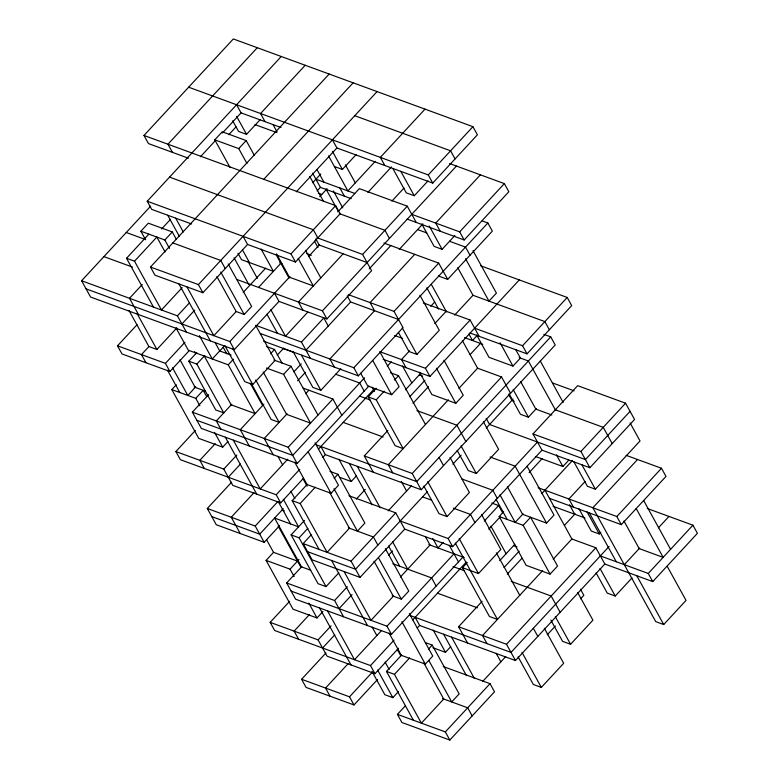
<?xml version="1.0" encoding="UTF-8"?>
<svg xmlns="http://www.w3.org/2000/svg" width="779" height="779" viewBox="0 0 779 779"><rect width="100%" height="100%" fill="white"/><g stroke="black" fill="none" stroke-linecap="round" stroke-linejoin="round"><path stroke-width="1.17" d="M188.411 158.205L148.477 143.589L143.988 135.449L233.33 38.95L472.921 126.675L477.41 134.806L432.744 183.065L336.908 147.971L332.419 139.84M257.284 47.723L167.943 144.222L172.441 152.353M191.663 224.001L151.73 209.385L147.241 201.245L281.248 56.497M316.965 237.722L362.605 254.431L371.583 270.702L326.917 318.952L278.999 301.405L234.323 349.654L90.568 297.023L81.591 280.752L150.62 206.182M230.009 167.417L214.78 139.84L222.229 131.797L246.183 140.571L254.382 155.42M200.456 156.745L215.072 140.95M222.385 133.053L241.071 112.877L280.995 127.503M228.86 134.66L236.037 126.899M145.556 239.708L140.872 231.217L148.322 223.183L172.276 231.947L176.375 239.377M153.463 307.072L126.529 258.268L148.857 234.148M305.202 65.27L260.537 113.52L265.026 121.651M232.707 120.823L238.559 131.427L246.553 134.358L260.361 119.44M161.584 228.997L170.523 219.337M126.529 258.268L134.514 261.199L156.852 237.069L165.051 251.919M214.78 139.84L238.744 148.614L246.183 140.571M140.872 231.217L164.836 239.99L172.276 231.947M143.988 135.449L335.661 205.637L340.15 213.767L295.484 262.017L247.566 244.47L202.9 292.719L154.972 275.172L150.483 267.041L329.166 74.044M142.265 284.51L129.509 298.299L138.487 314.56M263.789 179.316L353.13 82.817M189.404 350.443L169.91 371.495L121.991 353.948L117.502 345.818L136.997 324.765M182.189 287.597L161.448 309.993L134.514 261.199M150.483 267.041L198.402 284.588L377.085 91.581M148.77 346.694L141.466 354.591L145.955 362.722M81.591 280.752L177.427 315.846L189.394 302.914M296.293 191.838L336.908 147.971M129.002 310.48L148.906 346.548L156.9 349.469L176.843 327.93M181.916 323.976L194.682 310.188M312.671 182.734L320.802 173.96M317.17 190.865L320.412 187.359L351.222 198.635M334.405 166.521L342.39 169.442L356.198 154.534M117.502 345.818L165.421 363.365L184.915 342.312M319.741 196.678L327.044 188.781M243.233 292.398L265.697 268.132M188.839 361.174L196.824 364.095L223.768 412.889L215.783 409.968L188.839 361.174L196.814 352.556M228.198 263.993L251.627 306.429L244.187 314.473L236.193 311.551L213.865 335.671L186.921 286.876M258.531 287.422L280.868 263.292M375.254 161.341L347.872 190.923L328.543 155.917M147.241 201.245L290.995 253.886L335.661 205.637M425.003 109.128L380.337 157.377L384.826 165.518M227.916 441.537L222.706 447.165L198.752 438.392L171.808 389.588L176.278 384.768M196.824 364.095L204.809 355.477M337.813 211.898L359.353 188.635L407.271 206.182L416.249 222.443M224.488 345.769L212.258 358.973L199.375 335.642M86.08 288.882L229.834 341.523L289.934 276.603M308.62 256.427L319.176 245.025L367.094 262.562M367.902 192.384L391.457 166.94M195.763 386.822L187.788 395.44L172.558 367.854M171.808 389.588L195.772 398.361L203.212 390.318L206.727 396.686M176.005 327.93L188.304 350.199L228.237 364.825L233.447 359.197M368.973 385.975L297.179 463.524L201.342 428.431L192.364 412.159L208.606 394.622M343.13 253.788L298.464 302.048L302.953 310.178M391.866 201.157L404.048 187.992M188.654 87.199L428.255 174.924L472.921 126.675M303.43 478.345L280.693 502.903L276.204 494.772L180.358 459.688L175.869 451.547L195.363 430.495M392.811 168.439L406.278 192.841L414.262 195.763L428.07 180.845M307.802 312.097L285.474 336.226L270.829 309.701M270.537 353.783L274.529 349.469L282.144 363.267M362.605 254.431L407.271 206.182M231.752 404.272L216.319 420.933L220.817 429.073M277.207 355.166L283.731 348.125M224.839 345.574L244.752 381.642L252.737 384.563L275.065 360.443L255.746 325.427M236.855 279.486L322.428 310.811L456.436 166.063M255.804 325.359L301.444 342.069L323.782 317.949L328.271 326.08M369.246 268.833L390.785 245.57M215.267 443.65L199.833 460.321L204.322 468.452M266.486 368.058L283.595 374.329L291.044 366.286L317.978 415.09M305.933 350.199L350.599 301.95L398.527 319.497M399.257 249.397L422.89 223.875M263.838 404.262L240.283 429.706L249.261 445.978M293.887 371.807L301.2 363.91M480.39 174.837L435.724 223.086L440.213 231.217M297.568 380.814L305.397 372.362M414.74 254.343L370.074 302.593L374.563 310.724L329.897 358.973L334.386 367.113M175.869 451.547L223.787 469.094L236.787 455.063M228.286 477.225L240.468 464.07M287.11 413.785L264.247 438.48L273.225 454.751M305.66 393.736L308.912 390.23M421.828 224.109L434.117 246.388L442.112 249.319L454.868 235.531M411.76 214.313L459.678 231.86L504.354 183.61L508.843 191.741L464.177 239.99L407.125 219.103M279.632 525.63L264.198 542.291L216.28 524.754L207.302 508.483L231.665 482.162M292.953 351.329L312.856 387.397L320.851 390.318L340.793 368.779M348.398 294.657L394.028 311.366L438.704 263.117L447.682 279.379L492.347 231.129L487.858 222.998L482.152 220.905M260.293 333.49L353.851 367.746L487.858 222.998M192.364 412.159L288.201 447.253L332.867 399.004L341.854 415.265M263.643 341.212L358.34 375.877L403.016 327.628L394.028 311.366M254.003 492.688L231.256 517.256L240.244 533.518M287.772 459.172L260.225 488.93L233.291 440.125M364.484 377.844L292.69 455.384L196.853 420.3M430.69 306.322L434.682 302.018M387.319 366.159L391.311 361.846M276.204 494.772L299.749 469.328M318.436 449.152L373.667 389.5M409.627 350.754L401.497 359.528L405.995 367.659M434.799 323.558L446.172 311.279M368.224 396.901L376.208 399.822L403.152 448.626L395.167 445.705L368.224 396.901L376.199 388.283M207.302 508.483L255.22 526.029L277.957 501.462M398.4 332.39L408.946 351.485L416.931 354.406L439.268 330.286L419.939 295.27M322.925 457.292L325.359 454.654L421.196 489.748L555.213 345L550.714 336.859L543.869 334.357M376.208 399.822L384.183 391.204M394.554 380.006L398.546 375.702L425.48 424.497M454.654 315.096L472.999 295.28L544.872 321.6L549.361 329.731M283.264 508.716L259.709 534.16L211.791 516.613M319.108 549.419L292.174 500.624L307.325 484.256M360.658 373.209L367.678 385.936L391.642 394.71L399.091 386.666L379.762 351.66L425.461 368.301L429.95 376.432L519.291 279.934M292.174 500.624L300.158 503.546L315.32 487.177M405.45 389.812L420.611 373.443M425.461 368.301L470.127 320.042L479.114 336.314M334.201 478.325L337.93 474.304L364.864 523.099L357.425 531.142L333.996 488.715M409.715 396.754L424.876 380.386M322.954 611.525L316.995 617.961L293.031 609.188L266.097 560.393L273.536 552.35L297.5 561.123M338.807 572.828L326.041 586.616L318.056 583.695L291.112 534.891L304.511 520.421M373.277 472.201L364.299 455.939L387.854 430.495M413.036 403.298L428.46 386.627M294.764 462.259L307.062 484.538L331.026 493.311L338.466 485.268L315.047 442.832M476.943 335.691L472.473 340.52L468.968 334.152M291.112 534.891L299.097 537.812L307.88 528.337M339.81 477.342L351.212 481.519L356.431 475.891M470.097 354.64L480.468 343.442M541.97 450.174L532.992 433.913L577.658 385.663L625.576 403.21L634.554 419.472L589.888 467.721L541.97 450.174L452.628 546.683L404.71 529.136L360.034 577.385L312.116 559.838L303.138 543.576L311.113 534.959M266.097 560.393L290.051 569.167L298.99 559.517M356.285 499.144L365.293 489.416M448.363 399.793L388.263 464.712L392.752 472.843M458.919 388.38L477.595 368.204L501.559 376.978L510.537 393.249M463.262 556.771L391.467 634.32L295.631 599.226L286.653 582.965L301.804 566.586M419.55 372.245L431.848 394.525L455.803 403.298L463.252 395.255L443.923 360.249M474.615 328.183L522.543 345.73L567.209 297.471L571.698 305.611L527.032 353.861L469.98 332.974M398.527 648.264L374.972 673.708L370.483 665.568L274.646 630.484L270.157 622.353L289.652 601.291M364.299 455.939L412.218 473.476L501.559 376.978M476.699 335.058L488.988 357.327L512.952 366.101L520.401 358.067L515.708 349.576M388.234 510.849L411.37 485.862M550.714 336.859L416.707 481.617L316.303 444.848M303.138 543.576L351.056 561.123L395.732 512.864L404.71 529.136M309.545 614.456L294.121 631.117L298.61 639.257M427.34 491.705L355.545 569.254L307.627 551.707M452.862 464.138L461.129 455.209M486.31 428.012L513.108 399.062M286.653 582.965L334.571 600.502L347.327 586.723M339.06 608.642L352.05 594.601M388.517 555.223L392.499 550.909M270.157 622.353L318.075 639.89L331.075 625.858M457.176 450.398L468.306 470.555L476.29 473.486L498.628 449.356L483.399 421.77M509.291 394.106L520.421 414.262L528.405 417.193L536.38 408.576M322.564 648.031L334.746 634.866M423.844 486.106L439.064 513.692L447.058 516.613L469.386 492.494L450.067 457.477M377.552 679.522L353.997 704.956L306.079 687.419L301.59 679.278L325.953 652.958M400.377 577.054L430.018 545.037L425.334 536.546M443.222 542.33L438.012 547.958L432.734 538.416M400.221 521.005L448.139 538.542L537.481 442.044M392.197 595.789L401.321 599.139L408.771 591.095L385.342 548.659M348.291 663.494L325.544 688.052L330.033 696.183M381.311 630.776L354.513 659.725L327.57 610.921M291.142 591.095L386.978 626.189L453.982 553.811M484.295 521.063L498.648 505.561L502.582 512.67M529.107 472.658L542.106 458.627M499.193 516.526L523.157 525.299L530.596 517.256L557.54 566.051L550.091 574.094L526.137 565.32L499.193 516.526L503.662 511.696M488.784 529.204L499.952 517.139M370.483 665.568L394.038 640.134M412.724 619.957L466.319 562.049M455.267 543.041L497.43 619.422L489.446 616.501L462.512 567.696L467.293 562.526M301.59 679.278L349.508 696.825L372.245 672.258M535.494 456.513L562.886 466.533L568.836 460.107M417.213 628.088L419.647 625.459L515.484 660.543L604.825 564.045L652.744 581.592L697.409 533.342L692.921 525.202L647.291 508.492M523.147 513.76L515.162 522.368L499.943 494.792M541.756 493.652L572.565 460.379M532.992 433.913L580.91 451.46L625.576 403.21M413.396 720.224L386.462 671.42L401.613 655.051M462.512 567.696L478.481 573.548L500.819 549.419L481.49 514.413M630.065 411.341L585.399 459.591L489.563 424.497L486.193 418.401M386.462 671.42L394.447 674.341L409.598 657.973M499.738 560.607L514.9 544.239M428.489 649.121L432.209 645.1L459.152 693.904L451.703 701.947L428.869 660.573M504.003 567.56L519.155 551.181M507.382 486.748L522.612 514.335L546.576 523.099L554.015 515.065L527.081 466.261M585.146 481.432L568.904 498.979L573.393 507.11M371.973 671.381L384.855 694.722L392.85 697.653L398.429 691.616M467.566 642.996L458.588 626.735L482.143 601.291M507.314 574.094L521.94 558.309M389.052 633.054L401.351 655.334L425.305 664.107L432.754 656.064L409.326 613.638M573.909 461.879L587.385 486.271L595.37 489.202L640.036 440.953L630.084 422.909M432.949 647.729L445.5 652.325L450.71 646.697M564.376 525.445L575.155 513.799M443.232 666.542L490.01 683.67L494.499 691.801L449.834 740.05L401.915 722.503L397.426 714.372L405.401 705.755M637.534 459.503L592.868 507.752L655.723 621.613L663.708 624.544L686.046 600.414L667.301 566.469M542.642 570.588L482.542 635.508L487.031 643.639M553.207 559.186L571.883 539L595.847 547.773L604.825 564.045M578.963 508.775L591.261 531.054L599.255 533.975L600.843 532.252M538.104 487.703L616.822 516.526L661.498 468.276L665.987 476.407L621.311 524.656L549.438 498.336M458.588 626.735L506.506 644.282L595.847 547.773M482.522 681.644L505.649 656.658M609.11 546.43L510.995 652.413L409.452 615.235M397.426 714.372L445.345 731.919L490.01 683.67M547.296 634.778L555.417 626.004M580.598 598.808L583.841 595.302L580.472 589.197M624.291 564.687L639.725 548.017M658.401 527.841L668.966 516.428M550.88 620.142L562.594 641.351L570.579 644.282L592.916 620.152L577.687 592.576M596.139 572.945L607.26 593.101L615.244 596.032L632.003 577.93M518.123 656.901L533.352 684.488L541.337 687.409L563.675 663.289L544.346 628.283M600.336 555.914L648.255 573.451L692.921 525.202M354.747 115.711L450.593 150.805L455.082 158.935M449.59 163.561L504.354 183.61M254.967 124.601L276.652 132.537M315.923 179.228L354.718 193.426M318.348 193.231L321.766 194.487M417.612 229.581L426.736 232.921M449.551 241.276L465.53 247.118L470.019 255.259M339.303 213.592L384.943 230.311L389.432 238.442M480.497 265.727L567.209 297.471M383.94 243.058L438.704 263.117M169.569 177.125L313.333 229.756L317.822 237.887M438.558 276.039L447.682 279.379M306.76 253.594L311.327 255.269M423.348 302.924L470.127 320.042M279.729 262.883L282.008 263.711M464.488 337.589L482.746 344.279M519.252 357.649L528.386 360.989L555.709 410.494M172.821 242.921L220.739 260.459L225.228 268.599M552.486 382.937L574.162 390.873M126.256 232.502L145.654 239.601M394.71 335.506L402.704 338.427M555.32 409.783L603.238 427.33L612.226 443.602M514.179 401.214L511.891 400.377L508.521 394.271M551.824 414.993L535.855 409.15L520.625 381.564M103.919 256.622L132.449 267.07M383.171 359.304L429.95 376.432M419.277 374.874L422.705 376.13M626.121 455.326L661.498 468.276M390.561 372.771L398.546 375.702M283.332 348.564L293.595 352.322M266.545 346.548L274.529 349.469M335.739 374.241L359.694 383.015L364.183 391.146M416.96 410.611L456.893 425.227L465.871 441.498M273.926 360.025L291.044 366.286M359.84 396.18L370.103 399.948M231.12 355.117L219.707 350.939L215.023 342.448M303.206 388.137L332.867 399.004M490.04 456.981L515.143 466.173L546.576 523.099M343.208 422.393L383.141 437.019M553.071 506.301L585.019 517.996M462.005 479.017L492.805 490.293L497.294 498.433M194.088 386.978L205.5 391.155M491.802 503.049L498.648 505.561M422.549 496.875L431.683 500.215M453.359 508.151L470.477 514.422L474.966 522.553M329.936 471.383L337.93 474.304M513.565 545.68L516.993 546.926M348.953 495.736L395.732 512.864M428.878 544.618L464.255 557.569M511.238 581.407L551.172 596.032L560.15 612.294M280.693 502.903L232.775 485.366L223.787 469.094M348.291 527.802L373.394 536.994L377.883 545.125M452.979 566.567L464.391 570.744M282.047 510.041L284.325 510.868M392.859 563.733L431.644 577.93L436.133 586.071M437.486 593.199L477.42 607.815M310.665 570.218L301.541 566.878L274.598 518.074L298.561 526.847L283.332 499.271M425.363 642.597L432.209 645.1M374.972 673.708L327.053 656.161L318.075 639.89M442.579 698.597L467.682 707.79L472.171 715.92M643.649 500.527L670.592 549.331M636.209 508.57L663.143 557.375L639.179 548.601L623.96 521.015M540.314 361.076L563.159 402.451M472.989 250.653L496.418 293.089L488.969 301.132L465.54 258.696M428.255 174.924L432.744 183.065M459.678 231.86L464.177 239.99M522.543 345.73L527.032 353.861M580.91 451.46L589.888 467.721M616.822 516.526L621.311 524.656M648.255 573.451L652.744 581.592M581.903 464.8L595.37 489.202M636.774 575.739L663.708 624.544M500.069 342.77L512.952 366.101M457.77 267.703L472.999 295.28M400.796 171.361L414.262 195.763M589.372 512.962L616.306 561.756M556.44 454.868L562.886 466.533M429.229 225.978L442.112 249.319M586.957 511.696L599.255 533.975M513.186 389.607L528.405 417.193M569.478 504.695L574.746 514.237M600.025 568.446L615.244 596.032M431.332 284.403L446.562 311.98M462.375 340.627L477.595 368.204M544.949 490.205L571.883 539M426.863 287.841L438.577 309.059M345.36 164.846L355.312 182.88M332.429 151.408L342.39 169.442M339.887 187.992L344.376 196.133M436.483 368.292L455.803 403.298M523.157 525.299L550.091 574.094M333.383 190.884L342.76 207.857M316.887 169.413L323.908 182.15M325.982 189.024L338.281 211.304M402.295 327.881L416.931 354.406M496.057 499.29L507.178 519.447M312.554 173.123L320.412 187.359M461.071 445.9L476.29 473.486M555.349 616.695L570.579 644.282M309.769 176.502L323.236 200.894M273.01 124.572L277.11 132.002M402.461 365.945L411.838 382.917M490.897 526.137L506.116 553.713M496.35 552.866L519.768 595.292M439.044 457.487L443.533 465.618M533.333 628.283L537.822 636.424M315.807 238.919L319.176 245.025M347.239 295.854L350.599 301.95M314.473 241.188L317.988 247.556M236.573 104.746L241.071 112.877M372.898 360.765L391.642 394.71M236.592 116.324L246.553 134.358M305.572 250.332L320.802 277.918M427.729 481.607L447.058 516.613M459.162 538.542L478.481 573.548M522.018 652.403L541.337 687.409M372.148 387.144L374.485 391.389M238.744 148.614L246.943 163.463M298.123 258.375L313.353 285.961L289.399 277.188L276.506 253.847M290.995 253.886L295.484 262.017M322.428 310.811L326.917 318.952M353.851 367.746L358.34 375.877M412.218 473.476L421.196 489.748M448.139 538.542L452.628 546.683M506.506 644.282L515.484 660.543M449.298 545.319L458.471 561.941M276.185 254.811L289.067 278.152M401.312 481.48L406.58 491.023M496.184 653.338L500.868 661.829M261.121 249.056L273.419 271.335L241.471 259.641L237.965 253.272M243.077 236.339L247.566 244.47M274.5 293.274L278.999 301.405M301.444 342.069L310.422 358.34M301.522 355.312L320.851 390.318M242.435 249.835L249.465 262.562M247.965 261.403L257.333 278.376M357.308 466.358L380.142 507.723M451.596 637.154L474.43 678.528M266.944 314.2L277.48 333.295M349.323 463.427L372.158 504.802M392.46 541.58L407.69 569.157M443.602 634.223L466.446 675.597M234.07 257.781L248.715 284.296M388.575 546.079L399.705 566.236M338.914 459.25L351.212 481.519M433.202 630.045L445.5 652.325M283.595 374.329L310.539 423.124L286.575 414.36L263.156 371.924M320.87 446.523L325.359 454.654M415.158 617.319L419.647 625.459M220.759 272.037L244.187 314.473M378.487 557.764L401.321 599.139M216.874 276.535L236.193 311.551M374.017 561.201L393.337 596.208L371.008 620.337L344.065 571.533M308.182 451.937L331.026 493.311M401.886 621.671L425.305 664.107M329.527 492.153L349.43 528.22L327.102 552.35L300.158 503.546M423.805 662.948L443.718 699.016L421.381 723.146L394.447 674.341M175.684 218.149L183.299 231.947M167.699 215.228L179.413 236.446M255.707 379.967L279.135 422.393L271.141 419.472L251.237 383.404M198.402 284.588L202.9 292.719M229.834 341.523L234.323 349.654M288.201 447.253L297.179 463.524M351.056 561.123L360.034 577.385M386.978 626.189L391.467 634.32M445.345 731.919L449.834 740.05M232.824 348.495L252.737 384.563M250.322 383.307L262.62 405.586M303.021 478.783L307.121 486.203M397.309 649.579L400.825 655.947M164.836 239.99L169.52 248.482M223.261 347.395L226.777 353.763M228.237 364.825L255.171 413.62L231.217 404.856L204.273 356.052M277.879 456.309L282.563 464.8M372.167 627.114L376.851 635.596M178.936 283.946L210.369 340.881M331.591 560.481L367.503 625.547M290.781 491.228L294.881 498.648M385.06 662.023L389.159 669.453M377.62 670.067L392.85 697.653M177.427 315.846L186.405 332.107M334.571 600.502L343.549 616.773M299.097 537.812L326.041 586.616M278.278 501.647L290.577 523.926M194.594 351.611L195.763 353.734M278.171 526.107L301.015 567.482M225.306 437.204L256.729 494.139M319.585 608L351.017 664.935M179.998 359.82L195.227 387.397M195.772 398.361L199.872 405.791M214.507 432.316L222.706 447.165M290.051 569.167L294.15 576.587M308.796 603.112L316.995 617.961M266.515 539.613L273.536 552.35M165.421 363.365L169.91 371.495M255.22 526.029L264.198 542.291M349.508 696.825L353.997 704.956M136.987 313.401L156.9 349.469M167.495 370.239L179.793 392.519"/></g></svg>
